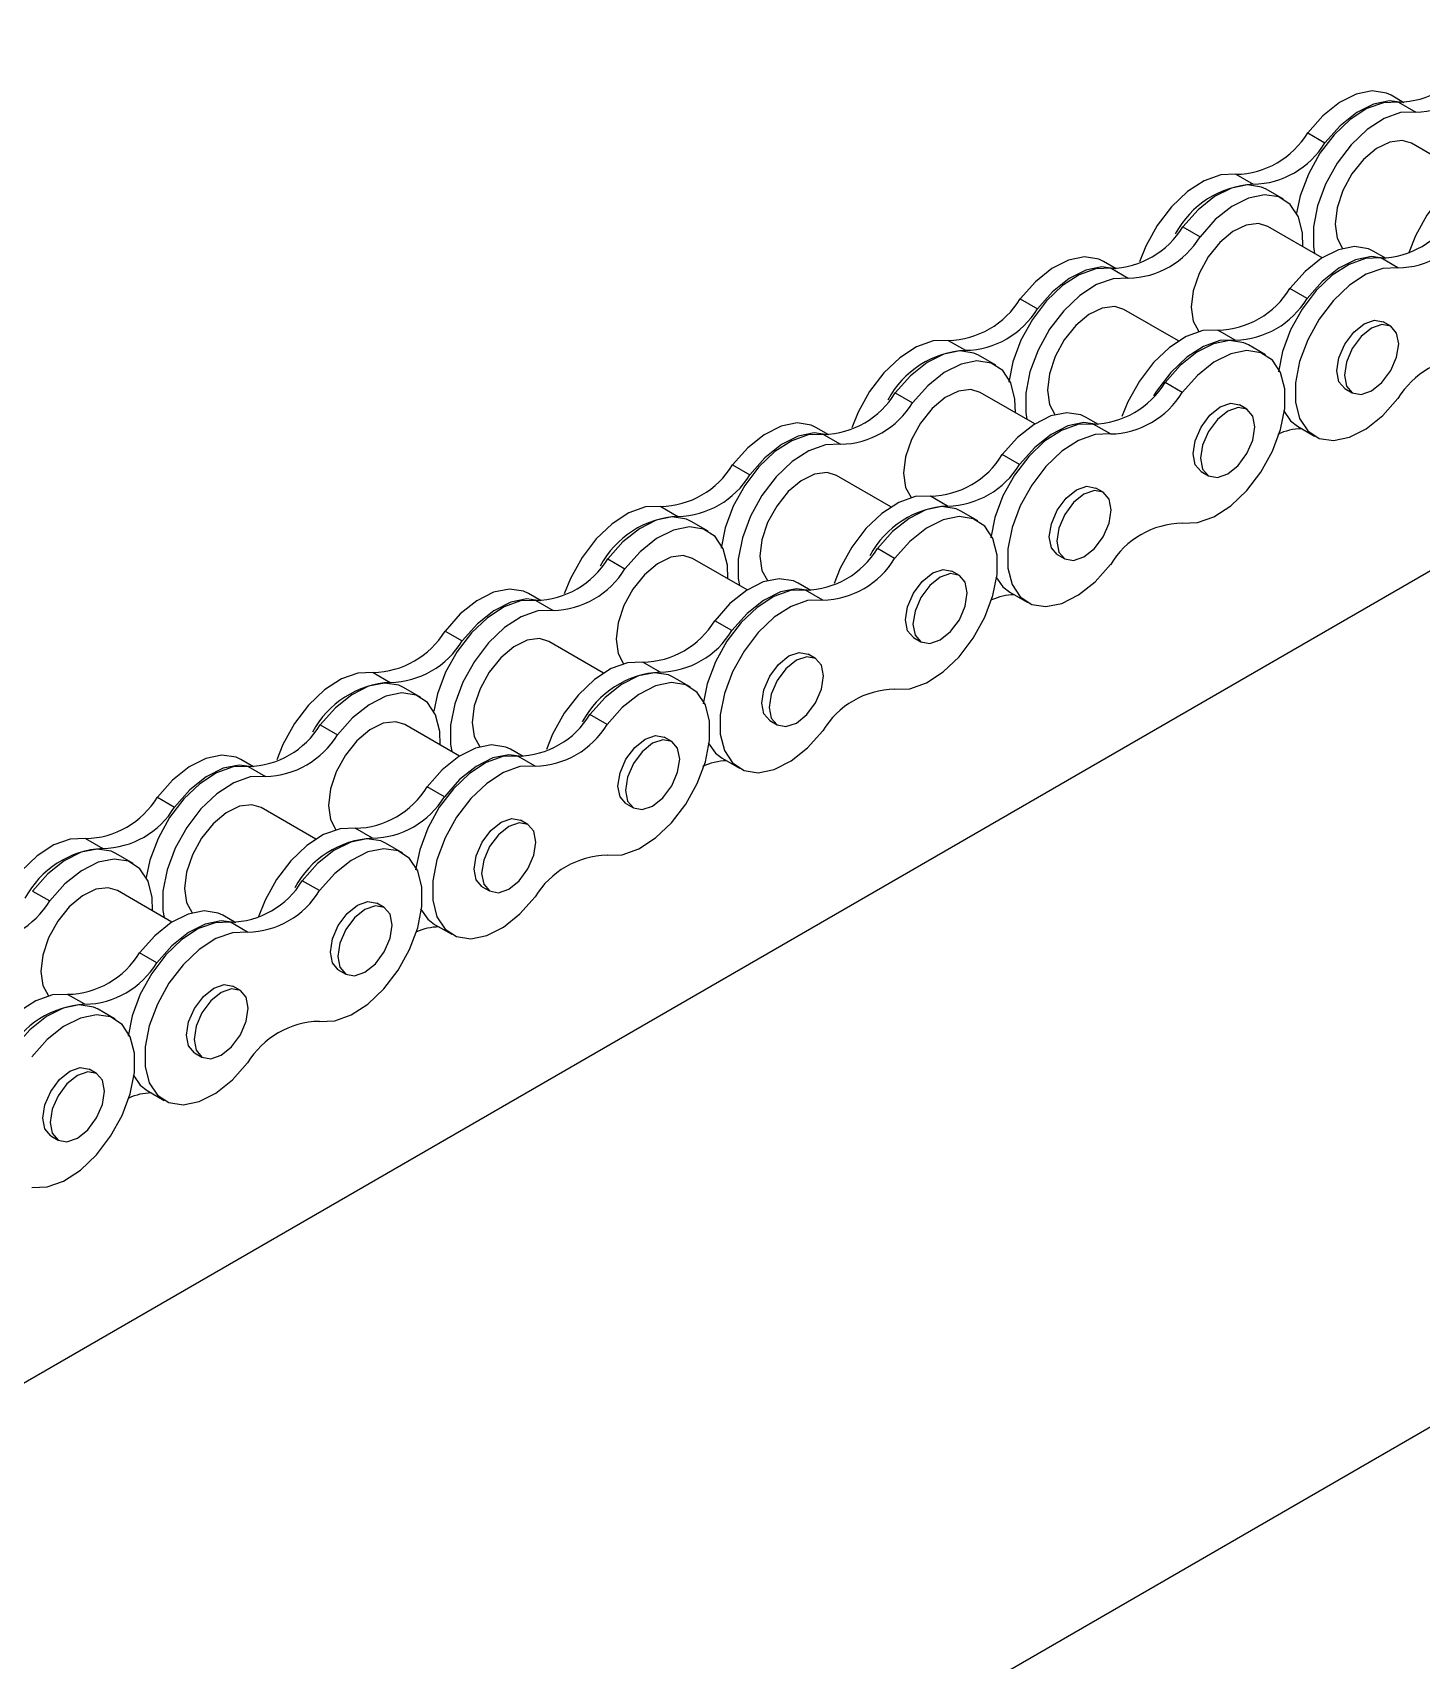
# Model space of a CAD drawing. Header units: metres. Extents: x 0 to 21025, y 0 to 14850.
# Drawn here: x 12817.1 to 12903.9, y 4614.2 to 4715.8 of the extents above; entities that cross this region are included whole.
import ezdxf

# ---------------------------------------------------------------- set-up
doc = ezdxf.new("R2010")
doc.units = ezdxf.units.M
doc.header["$LTSCALE"] = 25
doc.layers.add('SL4', color=4, linetype='Continuous')

msp = doc.modelspace()

# ---------------------------------------------------------------- linework, layer by layer
at = {"layer": 'SL4'}
for p, q in [((12694.644, 4561.139), (13249.722, 4881.578)), ((12627.802, 4469.097), (13296.02, 4854.851)), ((12902.762, 4711.456), (12901.962, 4711.917)), ((12902.429, 4711.484), (12903.504, 4710.863)), ((12896.757, 4709.574), (12897.832, 4708.953)), ((12906.646, 4706.95), (12903.239, 4708.917)), ((12892.267, 4706.982), (12893.342, 4706.361)), ((12895.239, 4705.43), (12894.164, 4706.05)), ((12888.959, 4703.707), (12890.034, 4703.087)), ((12897.666, 4701.766), (12894.259, 4703.732)), ((12901.646, 4701.731), (12900.846, 4702.193)), ((12884.801, 4701.087), (12884.001, 4701.549)), ((12884.469, 4701.115), (12885.544, 4700.495)), ((12902.388, 4701.139), (12901.314, 4701.759)), ((12896.716, 4699.229), (12895.641, 4699.85)), ((12878.797, 4699.206), (12879.871, 4698.585)), ((12888.685, 4696.582), (12885.279, 4698.548)), ((12901.939, 4697.496), (12901.473, 4697.765)), ((12892.226, 4696.637), (12891.151, 4697.258)), ((12874.306, 4696.613), (12875.381, 4695.993)), ((12894.123, 4695.706), (12893.048, 4696.326)), ((12877.278, 4695.062), (12876.203, 4695.682)), ((12888.918, 4693.363), (12887.843, 4693.983)), ((12870.999, 4693.339), (12872.073, 4692.718)), ((12879.705, 4691.397), (12876.298, 4693.364)), ((12899.075, 4693.61), (12899.54, 4693.342)), ((12883.685, 4691.363), (12882.886, 4691.824)), ((12892.958, 4692.312), (12892.493, 4692.581)), ((12866.841, 4690.719), (12866.041, 4691.18)), ((12866.508, 4690.747), (12867.583, 4690.126)), ((12884.428, 4690.77), (12883.353, 4691.391)), ((12896.109, 4691.256), (12897.184, 4690.636)), ((12860.836, 4688.837), (12861.911, 4688.217)), ((12878.756, 4688.861), (12877.681, 4689.481)), ((12870.725, 4686.213), (12867.318, 4688.18)), ((12890.094, 4688.426), (12890.56, 4688.157)), ((12874.265, 4686.269), (12873.191, 4686.889)), ((12883.978, 4687.128), (12883.513, 4687.396)), ((12856.346, 4686.245), (12857.421, 4685.625)), ((12876.162, 4685.337), (12875.088, 4685.958)), ((12859.318, 4684.693), (12858.243, 4685.314)), ((12870.958, 4682.994), (12869.883, 4683.615)), ((12853.038, 4682.97), (12854.113, 4682.35)), ((12861.745, 4681.029), (12858.338, 4682.996)), ((12881.114, 4683.242), (12881.58, 4682.973)), ((12874.998, 4681.943), (12874.532, 4682.212)), ((12848.88, 4680.35), (12848.08, 4680.812)), ((12865.725, 4680.995), (12864.925, 4681.456)), ((12866.467, 4680.402), (12865.393, 4681.023)), ((12878.148, 4680.888), (12879.223, 4680.267)), ((12848.548, 4680.378), (12849.623, 4679.758)), ((12842.876, 4678.469), (12843.95, 4677.848)), ((12860.795, 4678.493), (12859.72, 4679.113)), ((12852.764, 4675.845), (12849.358, 4677.812)), ((12872.134, 4678.058), (12872.6, 4677.789)), ((12856.305, 4675.9), (12855.23, 4676.521)), ((12866.018, 4676.759), (12865.552, 4677.028)), ((12838.385, 4675.877), (12839.46, 4675.256)), ((12858.202, 4674.969), (12857.127, 4675.589)), ((12841.357, 4674.325), (12840.282, 4674.945)), ((12835.078, 4672.602), (12836.152, 4671.982)), ((12843.784, 4670.661), (12840.377, 4672.627)), ((12852.997, 4672.626), (12851.922, 4673.246)), ((12863.154, 4672.874), (12863.619, 4672.605)), ((12857.037, 4671.575), (12856.572, 4671.844)), ((12830.919, 4669.982), (12830.12, 4670.444)), ((12847.764, 4670.626), (12846.965, 4671.088)), ((12848.507, 4670.034), (12847.432, 4670.654)), ((12860.188, 4670.52), (12861.263, 4669.899)), ((12830.587, 4670.01), (12831.662, 4669.39)), ((12842.835, 4668.124), (12841.76, 4668.745)), ((12824.915, 4668.1), (12825.99, 4667.48)), ((12834.804, 4665.476), (12831.397, 4667.443)), ((12854.173, 4667.689), (12854.639, 4667.421)), ((12848.057, 4666.391), (12847.592, 4666.66)), ((12820.425, 4665.508), (12821.5, 4664.888)), ((12838.344, 4665.532), (12837.27, 4666.152)), ((12840.241, 4664.601), (12839.167, 4665.221)), ((12823.397, 4663.956), (12822.322, 4664.577)), ((12817.117, 4662.234), (12818.192, 4661.613)), ((12825.824, 4660.292), (12822.417, 4662.259)), ((12835.037, 4662.257), (12833.962, 4662.878)), ((12845.193, 4662.505), (12845.659, 4662.236)), ((12839.077, 4661.207), (12838.611, 4661.475)), ((12829.804, 4660.258), (12829.004, 4660.719)), ((12830.546, 4659.665), (12829.472, 4660.286)), ((12842.227, 4660.151), (12843.302, 4659.531)), ((12824.874, 4657.756), (12823.799, 4658.376)), ((12836.213, 4657.321), (12836.679, 4657.052)), ((12830.097, 4656.022), (12829.631, 4656.291)), ((12820.384, 4655.164), (12819.309, 4655.784)), ((12822.281, 4654.232), (12821.206, 4654.853)), ((12827.233, 4652.137), (12827.698, 4651.868)), ((12821.116, 4650.838), (12820.651, 4651.107)), ((12824.267, 4649.783), (12825.342, 4649.162)), ((12818.252, 4646.953), (12818.718, 4646.684))]:
    msp.add_line(p, q, dxfattribs=at)
at = {"layer": 'SL4', "flags": 128}
for points in [[(12901.962, 4711.917), (12901.67, 4712.055), (12900.783, 4712.193), (12899.785, 4711.991), (12898.737, 4711.462), (12897.707, 4710.639), (12896.757, 4709.574)], [(12902.429, 4711.484), (12901.48, 4711.452), (12900.449, 4711.085), (12899.402, 4710.404), (12898.403, 4709.454), (12897.517, 4708.293), (12896.798, 4706.995), (12896.292, 4705.641), (12896.061, 4704.559)], [(12902.679, 4711.458), (12901.858, 4711.572), (12900.86, 4711.37), (12899.812, 4710.841), (12898.781, 4710.018), (12897.832, 4708.953)], [(12903.504, 4710.863), (12902.555, 4710.832), (12901.524, 4710.464), (12900.476, 4709.784), (12899.478, 4708.833), (12898.592, 4707.673), (12897.873, 4706.374), (12897.367, 4705.02), (12897.106, 4703.696), (12897.106, 4702.484), (12897.18, 4702.046)], [(12903.239, 4708.917), (12902.659, 4709.096), (12901.882, 4708.999), (12901.05, 4708.591), (12900.236, 4707.907), (12899.513, 4707.007), (12898.946, 4705.973), (12898.583, 4704.896), (12898.459, 4703.871)], [(12892.267, 4706.982), (12891.318, 4706.95), (12890.287, 4706.583), (12889.239, 4705.903), (12888.241, 4704.952), (12887.354, 4703.791), (12886.636, 4702.493), (12886.249, 4701.523)], [(12909.112, 4707.626), (12908.162, 4707.595), (12907.131, 4707.227), (12906.084, 4706.547), (12905.085, 4705.596), (12904.199, 4704.435), (12903.48, 4703.137), (12903.054, 4702.045)], [(12894.164, 4706.05), (12893.872, 4706.189), (12892.985, 4706.326), (12891.987, 4706.124), (12890.939, 4705.595), (12889.909, 4704.772), (12888.959, 4703.707)], [(12896.459, 4702.462), (12896.432, 4703.306), (12896.171, 4704.33), (12895.665, 4705.1), (12894.947, 4705.568), (12894.06, 4705.706), (12893.062, 4705.503), (12892.014, 4704.974), (12890.983, 4704.152), (12890.034, 4703.087)], [(12894.259, 4703.732), (12893.679, 4703.911), (12892.902, 4703.815), (12892.07, 4703.407), (12891.256, 4702.722), (12890.533, 4701.823), (12889.965, 4700.789), (12889.603, 4699.711), (12889.479, 4698.686)], [(12898.459, 4703.871), (12898.583, 4702.989), (12898.929, 4702.349)], [(12884.001, 4701.549), (12883.709, 4701.687), (12882.823, 4701.824), (12881.824, 4701.622), (12880.777, 4701.093), (12879.746, 4700.27), (12878.797, 4699.206)], [(12900.846, 4702.193), (12900.554, 4702.331), (12899.668, 4702.469), (12898.669, 4702.266), (12897.622, 4701.737), (12896.591, 4700.914), (12895.641, 4699.85)], [(12901.563, 4701.734), (12900.742, 4701.848), (12899.744, 4701.646), (12898.696, 4701.117), (12897.666, 4700.294), (12896.716, 4699.229)], [(12884.469, 4701.115), (12883.52, 4701.084), (12882.489, 4700.716), (12881.441, 4700.036), (12880.443, 4699.085), (12879.556, 4697.925), (12878.838, 4696.626), (12878.332, 4695.272), (12878.078, 4694.011)], [(12884.719, 4701.09), (12883.898, 4701.204), (12882.899, 4701.002), (12881.852, 4700.473), (12880.821, 4699.65), (12879.871, 4698.585)], [(12901.314, 4701.759), (12900.364, 4701.728), (12899.333, 4701.36), (12898.286, 4700.68), (12897.287, 4699.73), (12896.401, 4698.569), (12895.682, 4697.271), (12895.177, 4695.917), (12894.922, 4694.655)], [(12902.388, 4701.139), (12901.439, 4701.107), (12900.408, 4700.74), (12899.361, 4700.06), (12898.362, 4699.109), (12897.476, 4697.948), (12896.757, 4696.65), (12896.251, 4695.296), (12895.99, 4693.971), (12895.99, 4692.759), (12896.251, 4691.736), (12896.757, 4690.966), (12897.476, 4690.498), (12898.362, 4690.36), (12899.361, 4690.562), (12900.408, 4691.091), (12901.439, 4691.914), (12902.388, 4692.979)], [(12885.544, 4700.495), (12884.594, 4700.463), (12883.563, 4700.096), (12882.516, 4699.415), (12881.518, 4698.465), (12880.631, 4697.304), (12879.913, 4696.006), (12879.407, 4694.652), (12879.146, 4693.327), (12879.146, 4692.115), (12879.22, 4691.678)], [(12885.279, 4698.548), (12884.699, 4698.727), (12883.922, 4698.631), (12883.089, 4698.222), (12882.276, 4697.538), (12881.553, 4696.639), (12880.985, 4695.605), (12880.623, 4694.527), (12880.499, 4693.502)], [(12889.479, 4698.686), (12889.603, 4697.805), (12889.948, 4697.165)], [(12898.578, 4694.708), (12898.707, 4695.532), (12899.075, 4696.38), (12899.625, 4697.122), (12900.274, 4697.646), (12900.923, 4697.872), (12901.473, 4697.765)], [(12891.151, 4697.258), (12890.202, 4697.226), (12889.171, 4696.859), (12888.123, 4696.178), (12887.125, 4695.228), (12886.239, 4694.067), (12885.52, 4692.769), (12885.153, 4691.855)], [(12899.044, 4694.44), (12899.173, 4693.765), (12899.54, 4693.342), (12900.09, 4693.235), (12900.74, 4693.46), (12901.389, 4693.984), (12901.939, 4694.726), (12902.306, 4695.574), (12902.436, 4696.398), (12902.306, 4697.073), (12901.939, 4697.496), (12901.389, 4697.603), (12900.74, 4697.377), (12900.09, 4696.853), (12899.54, 4696.111), (12899.173, 4695.264), (12899.044, 4694.44)], [(12874.306, 4696.613), (12873.357, 4696.582), (12872.326, 4696.215), (12871.279, 4695.534), (12870.28, 4694.584), (12869.394, 4693.423), (12868.675, 4692.125), (12868.289, 4691.155)], [(12876.203, 4695.682), (12875.911, 4695.82), (12875.025, 4695.958), (12874.027, 4695.756), (12872.979, 4695.226), (12871.948, 4694.404), (12870.999, 4693.339)], [(12892.226, 4696.637), (12891.276, 4696.606), (12890.246, 4696.238), (12889.198, 4695.558), (12888.2, 4694.607), (12887.313, 4693.447), (12887.126, 4693.148)], [(12893.048, 4696.326), (12892.756, 4696.464), (12891.87, 4696.602), (12890.871, 4696.4), (12889.824, 4695.871), (12888.793, 4695.048), (12887.843, 4693.983)], [(12888.918, 4685.203), (12889.868, 4685.234), (12890.898, 4685.602), (12891.946, 4686.282), (12892.944, 4687.232), (12893.831, 4688.393), (12894.549, 4689.692), (12895.055, 4691.046), (12895.316, 4692.37), (12895.316, 4693.582), (12895.055, 4694.605), (12894.549, 4695.375), (12893.831, 4695.844), (12892.944, 4695.981), (12891.946, 4695.779), (12890.898, 4695.25), (12889.868, 4694.427), (12888.918, 4693.363)], [(12878.499, 4692.094), (12878.472, 4692.938), (12878.21, 4693.961), (12877.705, 4694.731), (12876.986, 4695.2), (12876.1, 4695.337), (12875.101, 4695.135), (12874.054, 4694.606), (12873.023, 4693.783), (12872.073, 4692.718)], [(12899.075, 4693.61), (12899.075, 4693.61), (12898.707, 4694.034), (12898.578, 4694.708)], [(12876.298, 4693.364), (12875.719, 4693.543), (12874.942, 4693.447), (12874.109, 4693.038), (12873.295, 4692.354), (12872.573, 4691.455), (12872.005, 4690.42), (12871.643, 4689.343), (12871.518, 4688.318)], [(12880.499, 4693.502), (12880.623, 4692.621), (12880.968, 4691.981)], [(12889.598, 4689.524), (12889.727, 4690.348), (12890.094, 4691.196), (12890.645, 4691.938), (12891.294, 4692.462), (12891.943, 4692.687), (12892.493, 4692.581)], [(12882.886, 4691.824), (12882.593, 4691.963), (12881.707, 4692.1), (12880.709, 4691.898), (12879.661, 4691.369), (12878.63, 4690.546), (12877.681, 4689.481)], [(12890.063, 4689.255), (12890.192, 4688.581), (12890.56, 4688.157), (12891.11, 4688.051), (12891.759, 4688.276), (12892.408, 4688.8), (12892.959, 4689.542), (12893.326, 4690.39), (12893.455, 4691.214), (12893.326, 4691.889), (12892.959, 4692.312), (12892.408, 4692.419), (12891.759, 4692.193), (12891.11, 4691.669), (12890.56, 4690.927), (12890.192, 4690.079), (12890.063, 4689.255)], [(12895.236, 4692.227), (12895.682, 4691.587), (12896.109, 4691.256)], [(12866.508, 4690.747), (12865.559, 4690.715), (12864.528, 4690.348), (12863.481, 4689.668), (12862.482, 4688.717), (12861.596, 4687.556), (12860.877, 4686.258), (12860.371, 4684.904), (12860.117, 4683.642)], [(12866.041, 4691.18), (12865.749, 4691.319), (12864.862, 4691.456), (12863.864, 4691.254), (12862.816, 4690.725), (12861.786, 4689.902), (12860.836, 4688.837)], [(12866.759, 4690.721), (12865.937, 4690.836), (12864.939, 4690.633), (12863.891, 4690.104), (12862.86, 4689.282), (12861.911, 4688.217)], [(12883.353, 4691.391), (12882.404, 4691.359), (12881.373, 4690.992), (12880.325, 4690.312), (12879.327, 4689.361), (12878.441, 4688.2), (12877.722, 4686.902), (12877.216, 4685.548), (12876.962, 4684.286)], [(12884.428, 4690.77), (12883.479, 4690.739), (12882.448, 4690.372), (12881.4, 4689.691), (12880.402, 4688.741), (12879.515, 4687.58), (12878.797, 4686.282), (12878.291, 4684.928), (12878.03, 4683.603), (12878.03, 4682.391), (12878.291, 4681.368), (12878.797, 4680.598), (12879.515, 4680.129), (12880.402, 4679.992), (12881.4, 4680.194), (12882.448, 4680.723), (12883.479, 4681.546), (12884.428, 4682.611)], [(12883.603, 4691.366), (12882.782, 4691.48), (12881.783, 4691.278), (12880.736, 4690.748), (12879.705, 4689.926), (12878.756, 4688.861)], [(12867.583, 4690.126), (12866.634, 4690.095), (12865.603, 4689.727), (12864.555, 4689.047), (12863.557, 4688.097), (12862.671, 4686.936), (12861.952, 4685.638), (12861.446, 4684.284), (12861.185, 4682.959), (12861.185, 4681.747), (12861.259, 4681.309)], [(12890.094, 4688.426), (12890.094, 4688.426), (12889.727, 4688.849), (12889.598, 4689.524)], [(12867.318, 4688.18), (12866.738, 4688.359), (12865.961, 4688.262), (12865.129, 4687.854), (12864.315, 4687.17), (12863.592, 4686.271), (12863.025, 4685.236), (12862.662, 4684.159), (12862.538, 4683.134)], [(12871.518, 4688.318), (12871.643, 4687.437), (12871.988, 4686.797)], [(12873.191, 4686.889), (12872.241, 4686.858), (12871.21, 4686.49), (12870.163, 4685.81), (12869.164, 4684.86), (12868.278, 4683.699), (12867.559, 4682.4), (12867.173, 4681.43)], [(12880.617, 4684.34), (12880.746, 4685.164), (12881.114, 4686.012), (12881.664, 4686.754), (12882.313, 4687.278), (12882.962, 4687.503), (12883.513, 4687.396)], [(12881.083, 4684.071), (12881.212, 4683.396), (12881.58, 4682.973), (12882.13, 4682.866), (12882.779, 4683.092), (12883.428, 4683.616), (12883.978, 4684.358), (12884.346, 4685.205), (12884.475, 4686.029), (12884.346, 4686.704), (12883.978, 4687.128), (12883.428, 4687.234), (12882.779, 4687.009), (12882.13, 4686.485), (12881.58, 4685.743), (12881.212, 4684.895), (12881.083, 4684.071)], [(12856.346, 4686.245), (12855.396, 4686.214), (12854.366, 4685.846), (12853.318, 4685.166), (12852.32, 4684.215), (12851.433, 4683.055), (12850.715, 4681.756), (12850.328, 4680.786)], [(12858.243, 4685.314), (12857.951, 4685.452), (12857.064, 4685.589), (12856.066, 4685.387), (12855.018, 4684.858), (12853.988, 4684.035), (12853.038, 4682.97)], [(12875.088, 4685.958), (12874.795, 4686.096), (12873.909, 4686.234), (12872.911, 4686.031), (12871.863, 4685.502), (12870.832, 4684.679), (12869.883, 4683.615)], [(12870.958, 4674.834), (12871.907, 4674.866), (12872.938, 4675.233), (12873.986, 4675.914), (12874.984, 4676.864), (12875.87, 4678.025), (12876.589, 4679.323), (12877.095, 4680.677), (12877.356, 4682.002), (12877.356, 4683.214), (12877.095, 4684.237), (12876.589, 4685.007), (12875.87, 4685.476), (12874.984, 4685.613), (12873.986, 4685.411), (12872.938, 4684.882), (12871.907, 4684.059), (12870.958, 4682.994)], [(12860.538, 4681.725), (12860.511, 4682.57), (12860.25, 4683.593), (12859.744, 4684.363), (12859.026, 4684.831), (12858.139, 4684.969), (12857.141, 4684.767), (12856.093, 4684.238), (12855.062, 4683.415), (12854.113, 4682.35)], [(12881.114, 4683.242), (12881.114, 4683.242), (12880.746, 4683.665), (12880.617, 4684.34)], [(12858.338, 4682.996), (12857.758, 4683.175), (12856.981, 4683.078), (12856.149, 4682.67), (12855.335, 4681.986), (12854.612, 4681.086), (12854.044, 4680.052), (12853.682, 4678.975), (12853.558, 4677.95)], [(12862.538, 4683.134), (12862.662, 4682.253), (12863.008, 4681.612)], [(12864.925, 4681.456), (12864.633, 4681.594), (12863.747, 4681.732), (12862.748, 4681.53), (12861.701, 4681.001), (12860.67, 4680.178), (12859.72, 4679.113)], [(12871.637, 4679.156), (12871.766, 4679.98), (12872.134, 4680.828), (12872.684, 4681.57), (12873.333, 4682.093), (12873.982, 4682.319), (12874.532, 4682.212)], [(12872.103, 4678.887), (12872.232, 4678.212), (12872.6, 4677.789), (12873.15, 4677.682), (12873.799, 4677.908), (12874.448, 4678.431), (12874.998, 4679.174), (12875.366, 4680.021), (12875.495, 4680.845), (12875.366, 4681.52), (12874.998, 4681.943), (12874.448, 4682.05), (12873.799, 4681.825), (12873.15, 4681.301), (12872.6, 4680.559), (12872.232, 4679.711), (12872.103, 4678.887)], [(12877.275, 4681.859), (12877.722, 4681.218), (12878.148, 4680.888)], [(12848.08, 4680.812), (12847.788, 4680.95), (12846.902, 4681.088), (12845.903, 4680.886), (12844.856, 4680.356), (12843.825, 4679.534), (12842.876, 4678.469)], [(12848.799, 4680.353), (12847.977, 4680.467), (12846.978, 4680.265), (12845.931, 4679.736), (12844.9, 4678.913), (12843.95, 4677.848)], [(12865.393, 4681.023), (12864.443, 4680.991), (12863.412, 4680.624), (12862.365, 4679.943), (12861.366, 4678.993), (12860.48, 4677.832), (12859.761, 4676.534), (12859.256, 4675.18), (12859.001, 4673.918)], [(12865.643, 4680.997), (12864.821, 4681.111), (12863.823, 4680.909), (12862.775, 4680.38), (12861.745, 4679.557), (12860.795, 4678.493)], [(12848.548, 4680.378), (12847.599, 4680.347), (12846.568, 4679.98), (12845.52, 4679.299), (12844.522, 4678.349), (12843.635, 4677.188), (12842.917, 4675.89), (12842.411, 4674.536), (12842.179, 4673.454)], [(12849.623, 4679.758), (12848.673, 4679.726), (12847.642, 4679.359), (12846.595, 4678.679), (12845.597, 4677.728), (12844.71, 4676.567), (12843.992, 4675.269), (12843.486, 4673.915), (12843.225, 4672.59), (12843.225, 4671.378), (12843.299, 4670.941)], [(12866.467, 4680.402), (12865.518, 4680.371), (12864.487, 4680.003), (12863.44, 4679.323), (12862.441, 4678.372), (12861.555, 4677.212), (12860.836, 4675.913), (12860.33, 4674.559), (12860.069, 4673.235), (12860.069, 4672.023), (12860.33, 4670.999), (12860.836, 4670.229), (12861.555, 4669.761), (12862.441, 4669.623), (12863.44, 4669.826), (12864.487, 4670.355), (12865.518, 4671.177), (12866.467, 4672.242)], [(12872.134, 4678.058), (12872.134, 4678.058), (12871.766, 4678.481), (12871.637, 4679.156)], [(12849.358, 4677.812), (12848.778, 4677.991), (12848.001, 4677.894), (12847.168, 4677.486), (12846.355, 4676.801), (12845.632, 4675.902), (12845.064, 4674.868), (12844.702, 4673.79), (12844.578, 4672.765)], [(12853.558, 4677.95), (12853.682, 4677.068), (12854.027, 4676.428)], [(12855.23, 4676.521), (12854.281, 4676.489), (12853.25, 4676.122), (12852.202, 4675.442), (12851.204, 4674.491), (12850.318, 4673.33), (12849.599, 4672.032), (12849.213, 4671.062)], [(12862.657, 4673.972), (12862.786, 4674.796), (12863.154, 4675.643), (12863.704, 4676.386), (12864.353, 4676.909), (12865.002, 4677.135), (12865.552, 4677.028)], [(12863.123, 4673.703), (12863.252, 4673.028), (12863.619, 4672.605), (12864.169, 4672.498), (12864.819, 4672.724), (12865.468, 4673.247), (12866.018, 4673.989), (12866.385, 4674.837), (12866.515, 4675.661), (12866.385, 4676.336), (12866.018, 4676.759), (12865.468, 4676.866), (12864.819, 4676.64), (12864.169, 4676.117), (12863.619, 4675.375), (12863.252, 4674.527), (12863.123, 4673.703)], [(12838.385, 4675.877), (12837.436, 4675.845), (12836.405, 4675.478), (12835.358, 4674.797), (12834.359, 4673.847), (12833.473, 4672.686), (12832.754, 4671.388), (12832.368, 4670.418)], [(12857.127, 4675.589), (12856.835, 4675.728), (12855.949, 4675.865), (12854.95, 4675.663), (12853.903, 4675.134), (12852.872, 4674.311), (12851.922, 4673.246)], [(12840.282, 4674.945), (12839.99, 4675.084), (12839.104, 4675.221), (12838.106, 4675.019), (12837.058, 4674.49), (12836.027, 4673.667), (12835.078, 4672.602)], [(12842.578, 4671.357), (12842.551, 4672.201), (12842.289, 4673.225), (12841.784, 4673.995), (12841.065, 4674.463), (12840.179, 4674.601), (12839.18, 4674.398), (12838.133, 4673.869), (12837.102, 4673.046), (12836.152, 4671.982)], [(12852.997, 4664.466), (12853.947, 4664.497), (12854.977, 4664.865), (12856.025, 4665.545), (12857.023, 4666.496), (12857.91, 4667.657), (12858.628, 4668.955), (12859.134, 4670.309), (12859.395, 4671.633), (12859.395, 4672.845), (12859.134, 4673.869), (12858.628, 4674.639), (12857.91, 4675.107), (12857.023, 4675.245), (12856.025, 4675.043), (12854.977, 4674.513), (12853.947, 4673.691), (12852.997, 4672.626)], [(12863.154, 4672.874), (12863.154, 4672.874), (12862.786, 4673.297), (12862.657, 4673.972)], [(12840.377, 4672.627), (12839.798, 4672.806), (12839.021, 4672.71), (12838.188, 4672.301), (12837.374, 4671.617), (12836.652, 4670.718), (12836.084, 4669.684), (12835.722, 4668.606), (12835.597, 4667.581)], [(12844.578, 4672.765), (12844.702, 4671.884), (12845.047, 4671.244)], [(12846.965, 4671.088), (12846.672, 4671.226), (12845.786, 4671.363), (12844.788, 4671.161), (12843.74, 4670.632), (12842.709, 4669.809), (12841.76, 4668.745)], [(12853.677, 4668.788), (12853.806, 4669.612), (12854.173, 4670.459), (12854.724, 4671.201), (12855.373, 4671.725), (12856.022, 4671.951), (12856.572, 4671.844)], [(12854.142, 4668.519), (12854.271, 4667.844), (12854.639, 4667.421), (12855.189, 4667.314), (12855.838, 4667.539), (12856.487, 4668.063), (12857.038, 4668.805), (12857.405, 4669.653), (12857.534, 4670.477), (12857.405, 4671.152), (12857.038, 4671.575), (12856.487, 4671.682), (12855.838, 4671.456), (12855.189, 4670.933), (12854.639, 4670.19), (12854.271, 4669.343), (12854.142, 4668.519)], [(12859.315, 4671.49), (12859.761, 4670.85), (12860.188, 4670.52)], [(12830.12, 4670.444), (12829.828, 4670.582), (12828.941, 4670.719), (12827.943, 4670.517), (12826.895, 4669.988), (12825.865, 4669.165), (12824.915, 4668.1)], [(12847.432, 4670.654), (12846.483, 4670.623), (12845.452, 4670.255), (12844.404, 4669.575), (12843.406, 4668.624), (12842.52, 4667.464), (12841.801, 4666.165), (12841.295, 4664.811), (12841.041, 4663.55)], [(12847.682, 4670.629), (12846.861, 4670.743), (12845.862, 4670.541), (12844.815, 4670.012), (12843.784, 4669.189), (12842.835, 4668.124)], [(12830.587, 4670.01), (12829.638, 4669.979), (12828.607, 4669.611), (12827.56, 4668.931), (12826.561, 4667.98), (12825.675, 4666.819), (12824.956, 4665.521), (12824.45, 4664.167), (12824.219, 4663.085)], [(12831.662, 4669.39), (12830.713, 4669.358), (12829.682, 4668.991), (12828.634, 4668.31), (12827.636, 4667.36), (12826.75, 4666.199), (12826.031, 4664.901), (12825.525, 4663.547), (12825.264, 4662.222), (12825.264, 4661.01), (12825.338, 4660.572)], [(12830.838, 4669.985), (12830.016, 4670.099), (12829.018, 4669.897), (12827.97, 4669.368), (12826.939, 4668.545), (12825.99, 4667.48)], [(12848.507, 4670.034), (12847.558, 4670.002), (12846.527, 4669.635), (12845.479, 4668.954), (12844.481, 4668.004), (12843.594, 4666.843), (12842.876, 4665.545), (12842.37, 4664.191), (12842.109, 4662.866), (12842.109, 4661.654), (12842.37, 4660.631), (12842.876, 4659.861), (12843.594, 4659.392), (12844.481, 4659.255), (12845.479, 4659.457), (12846.527, 4659.986), (12847.558, 4660.809), (12848.507, 4661.874)], [(12854.173, 4667.689), (12854.173, 4667.689), (12853.806, 4668.113), (12853.677, 4668.788)], [(12831.397, 4667.443), (12830.817, 4667.622), (12830.04, 4667.526), (12829.208, 4667.117), (12828.394, 4666.433), (12827.671, 4665.534), (12827.104, 4664.499), (12826.741, 4663.422), (12826.617, 4662.397)], [(12835.597, 4667.581), (12835.722, 4666.7), (12836.067, 4666.06)], [(12844.696, 4663.603), (12844.825, 4664.427), (12845.193, 4665.275), (12845.743, 4666.017), (12846.392, 4666.541), (12847.041, 4666.766), (12847.592, 4666.66)], [(12845.162, 4663.335), (12845.291, 4662.66), (12845.659, 4662.236), (12846.209, 4662.13), (12846.858, 4662.355), (12847.507, 4662.879), (12848.057, 4663.621), (12848.425, 4664.469), (12848.554, 4665.293), (12848.425, 4665.968), (12848.057, 4666.391), (12847.507, 4666.498), (12846.858, 4666.272), (12846.209, 4665.748), (12845.659, 4665.006), (12845.291, 4664.159), (12845.162, 4663.335)], [(12820.425, 4665.508), (12819.475, 4665.477), (12818.445, 4665.109), (12817.397, 4664.429), (12816.399, 4663.479), (12815.512, 4662.318), (12814.794, 4661.02), (12814.367, 4659.928)], [(12837.27, 4666.152), (12836.32, 4666.121), (12835.289, 4665.754), (12834.242, 4665.073), (12833.243, 4664.123), (12832.357, 4662.962), (12831.638, 4661.664), (12831.212, 4660.572)], [(12839.167, 4665.221), (12838.874, 4665.359), (12837.988, 4665.497), (12836.99, 4665.295), (12835.942, 4664.765), (12834.911, 4663.943), (12833.962, 4662.878)], [(12822.322, 4664.577), (12822.03, 4664.715), (12821.143, 4664.853), (12820.145, 4664.65), (12819.097, 4664.121), (12818.067, 4663.299), (12817.117, 4662.234)], [(12824.617, 4660.989), (12824.59, 4661.833), (12824.329, 4662.856), (12823.823, 4663.626), (12823.105, 4664.095), (12822.218, 4664.232), (12821.22, 4664.03), (12820.172, 4663.501), (12819.141, 4662.678), (12818.192, 4661.613)], [(12835.037, 4654.098), (12835.986, 4654.129), (12837.017, 4654.496), (12838.065, 4655.177), (12839.063, 4656.127), (12839.949, 4657.288), (12840.668, 4658.586), (12841.174, 4659.94), (12841.435, 4661.265), (12841.435, 4662.477), (12841.174, 4663.5), (12840.668, 4664.27), (12839.949, 4664.739), (12839.063, 4664.876), (12838.065, 4664.674), (12837.017, 4664.145), (12835.986, 4663.322), (12835.037, 4662.257)], [(12845.193, 4662.505), (12845.193, 4662.505), (12844.825, 4662.928), (12844.696, 4663.603)], [(12822.417, 4662.259), (12821.837, 4662.438), (12821.06, 4662.342), (12820.228, 4661.933), (12819.414, 4661.249), (12818.691, 4660.35), (12818.123, 4659.315), (12817.761, 4658.238), (12817.637, 4657.213)], [(12826.617, 4662.397), (12826.741, 4661.516), (12827.087, 4660.876)], [(12835.716, 4658.419), (12835.845, 4659.243), (12836.213, 4660.091), (12836.763, 4660.833), (12837.412, 4661.357), (12838.061, 4661.582), (12838.611, 4661.475)], [(12836.182, 4658.15), (12836.311, 4657.475), (12836.679, 4657.052), (12837.229, 4656.945), (12837.878, 4657.171), (12838.527, 4657.695), (12839.077, 4658.437), (12839.445, 4659.285), (12839.574, 4660.109), (12839.445, 4660.783), (12839.077, 4661.207), (12838.527, 4661.314), (12837.878, 4661.088), (12837.229, 4660.564), (12836.679, 4659.822), (12836.311, 4658.974), (12836.182, 4658.15)], [(12829.472, 4660.286), (12828.522, 4660.254), (12827.491, 4659.887), (12826.444, 4659.207), (12825.445, 4658.256), (12824.559, 4657.095), (12823.84, 4655.797), (12823.335, 4654.443), (12823.08, 4653.181)], [(12829.004, 4660.719), (12828.712, 4660.858), (12827.826, 4660.995), (12826.827, 4660.793), (12825.78, 4660.264), (12824.749, 4659.441), (12823.799, 4658.376)], [(12829.722, 4660.26), (12828.9, 4660.375), (12827.902, 4660.172), (12826.854, 4659.643), (12825.824, 4658.821), (12824.874, 4657.756)], [(12841.354, 4661.122), (12841.801, 4660.481), (12842.227, 4660.151)], [(12830.546, 4659.665), (12829.597, 4659.634), (12828.566, 4659.266), (12827.519, 4658.586), (12826.52, 4657.636), (12825.634, 4656.475), (12824.915, 4655.177), (12824.409, 4653.823), (12824.148, 4652.498), (12824.148, 4651.286), (12824.409, 4650.263), (12824.915, 4649.493), (12825.634, 4649.024), (12826.52, 4648.887), (12827.519, 4649.089), (12828.566, 4649.618), (12829.597, 4650.441), (12830.546, 4651.506)], [(12836.213, 4657.321), (12836.213, 4657.321), (12835.845, 4657.744), (12835.716, 4658.419)], [(12817.637, 4657.213), (12817.761, 4656.332), (12818.106, 4655.692)], [(12826.736, 4653.235), (12826.865, 4654.059), (12827.233, 4654.907), (12827.783, 4655.649), (12828.432, 4656.173), (12829.081, 4656.398), (12829.631, 4656.291)], [(12827.202, 4652.966), (12827.331, 4652.291), (12827.698, 4651.868), (12828.248, 4651.761), (12828.898, 4651.987), (12829.547, 4652.511), (12830.097, 4653.253), (12830.464, 4654.1), (12830.593, 4654.924), (12830.464, 4655.599), (12830.097, 4656.022), (12829.547, 4656.129), (12828.898, 4655.904), (12828.248, 4655.38), (12827.698, 4654.638), (12827.331, 4653.79), (12827.202, 4652.966)], [(12819.309, 4655.784), (12818.36, 4655.753), (12817.329, 4655.385), (12816.281, 4654.705), (12815.283, 4653.754), (12814.397, 4652.594), (12813.678, 4651.295), (12813.292, 4650.325)], [(12821.206, 4654.853), (12820.914, 4654.991), (12820.028, 4655.128), (12819.029, 4654.926), (12817.982, 4654.397), (12816.951, 4653.574), (12816.001, 4652.51)], [(12817.076, 4643.729), (12818.026, 4643.761), (12819.056, 4644.128), (12820.104, 4644.808), (12821.102, 4645.759), (12821.989, 4646.92), (12822.707, 4648.218), (12823.213, 4649.572), (12823.474, 4650.897), (12823.474, 4652.109), (12823.213, 4653.132), (12822.707, 4653.902), (12821.989, 4654.37), (12821.102, 4654.508), (12820.104, 4654.306), (12819.056, 4653.777), (12818.026, 4652.954), (12817.076, 4651.889)], [(12827.233, 4652.137), (12827.233, 4652.137), (12826.865, 4652.56), (12826.736, 4653.235)], [(12817.756, 4648.051), (12817.885, 4648.875), (12818.252, 4649.722), (12818.803, 4650.465), (12819.452, 4650.988), (12820.101, 4651.214), (12820.651, 4651.107)], [(12818.221, 4647.782), (12818.35, 4647.107), (12818.718, 4646.684), (12819.268, 4646.577), (12819.917, 4646.803), (12820.566, 4647.326), (12821.117, 4648.069), (12821.484, 4648.916), (12821.613, 4649.74), (12821.484, 4650.415), (12821.117, 4650.838), (12820.566, 4650.945), (12819.917, 4650.72), (12819.268, 4650.196), (12818.718, 4649.454), (12818.35, 4648.606), (12818.221, 4647.782)], [(12823.394, 4650.753), (12823.84, 4650.113), (12824.267, 4649.783)], [(12818.252, 4646.953), (12818.252, 4646.953), (12817.885, 4647.376), (12817.756, 4648.051)]]:
    msp.add_lwpolyline(points, dxfattribs=at)
at = {"layer": 'SL4'}
for centre, radius, start, end in [((12902.32, 4716.859), 5.376, 271.17027, 328.82435), ((12903.394, 4716.238), 5.376, 271.17027, 328.82435), ((12892.157, 4712.357), 5.376, 271.17027, 328.82435), ((12893.232, 4711.737), 5.376, 271.17027, 328.82435), ((12893.659, 4700.515), 5.855, 93.11014, 152.07322), ((12901.204, 4707.135), 5.376, 271.17027, 328.82435), ((12884.359, 4706.49), 5.376, 271.17027, 328.82435), ((12885.434, 4705.87), 5.376, 271.17027, 328.82435), ((12902.279, 4706.514), 5.376, 271.17027, 328.82435), ((12891.041, 4702.633), 5.376, 271.17027, 328.82435), ((12874.197, 4701.989), 5.376, 271.17027, 328.82435), ((12892.116, 4702.012), 5.376, 271.17027, 328.82435), ((12875.271, 4701.368), 5.376, 271.17027, 328.82435), ((12875.699, 4690.146), 5.855, 93.11014, 152.07322), ((12906.988, 4690.196), 5.376, 91.17027, 148.82435), ((12883.243, 4696.766), 5.376, 271.17027, 328.82435), ((12866.399, 4696.122), 5.376, 271.17027, 328.82435), ((12867.473, 4695.502), 5.376, 271.17027, 328.82435), ((12884.318, 4696.146), 5.376, 271.17027, 328.82435), ((12896.418, 4687.609), 3.488, 90.56116, 116.02928), ((12856.236, 4691.62), 5.376, 271.17027, 328.82435), ((12873.081, 4692.264), 5.376, 271.17027, 328.82435), ((12874.156, 4691.644), 5.376, 271.17027, 328.82435), ((12857.311, 4691), 5.376, 271.17027, 328.82435), ((12857.738, 4679.778), 5.855, 93.11014, 152.07322), ((12874.583, 4680.422), 5.855, 93.11014, 152.07322), ((12889.028, 4679.827), 5.376, 91.17027, 148.82435), ((12865.283, 4686.398), 5.376, 271.17027, 328.82435), ((12848.438, 4685.754), 5.376, 271.17027, 328.82435), ((12866.358, 4685.777), 5.376, 271.17027, 328.82435), ((12849.513, 4685.133), 5.376, 271.17027, 328.82435), ((12878.453, 4677.283), 3.446, 90.48431, 114.65163), ((12838.276, 4681.252), 5.376, 271.17027, 328.82435), ((12855.12, 4681.896), 5.376, 271.17027, 328.82435), ((12856.195, 4681.276), 5.376, 271.17027, 328.82435), ((12839.35, 4680.632), 5.376, 271.17027, 328.82435), ((12856.623, 4670.054), 5.855, 93.11014, 152.07322), ((12839.778, 4669.41), 5.855, 93.11014, 152.07322), ((12871.067, 4669.459), 5.376, 91.17027, 148.82435), ((12830.478, 4675.385), 5.376, 271.17027, 328.82435), ((12847.322, 4676.029), 5.376, 271.17027, 328.82435), ((12848.397, 4675.409), 5.376, 271.17027, 328.82435), ((12831.552, 4674.765), 5.376, 271.17027, 328.82435), ((12860.497, 4666.872), 3.488, 90.56116, 116.02928), ((12837.16, 4671.528), 5.376, 271.17027, 328.82435), ((12820.315, 4670.884), 5.376, 271.17027, 328.82435), ((12821.39, 4670.263), 5.376, 271.17027, 328.82435), ((12838.235, 4670.907), 5.376, 271.17027, 328.82435), ((12838.662, 4659.685), 5.855, 93.11014, 152.07322), ((12821.817, 4659.041), 5.855, 93.11014, 152.07322), ((12853.107, 4659.091), 5.376, 91.17027, 148.82435), ((12829.362, 4665.661), 5.376, 271.17027, 328.82435), ((12830.437, 4665.041), 5.376, 271.17027, 328.82435), ((12813.592, 4664.396), 5.376, 271.17027, 328.82435), ((12842.532, 4656.546), 3.446, 90.48431, 114.65163), ((12819.199, 4661.159), 5.376, 271.17027, 328.82435), ((12820.274, 4660.539), 5.376, 271.17027, 328.82435), ((12820.702, 4649.317), 5.855, 93.11014, 152.07322), ((12835.146, 4648.722), 5.376, 91.17027, 148.82435), ((12824.571, 4646.178), 3.446, 90.48431, 114.65163)]:
    msp.add_arc(centre, radius, start, end, dxfattribs=at)

doc.saveas('drawing.dxf')
